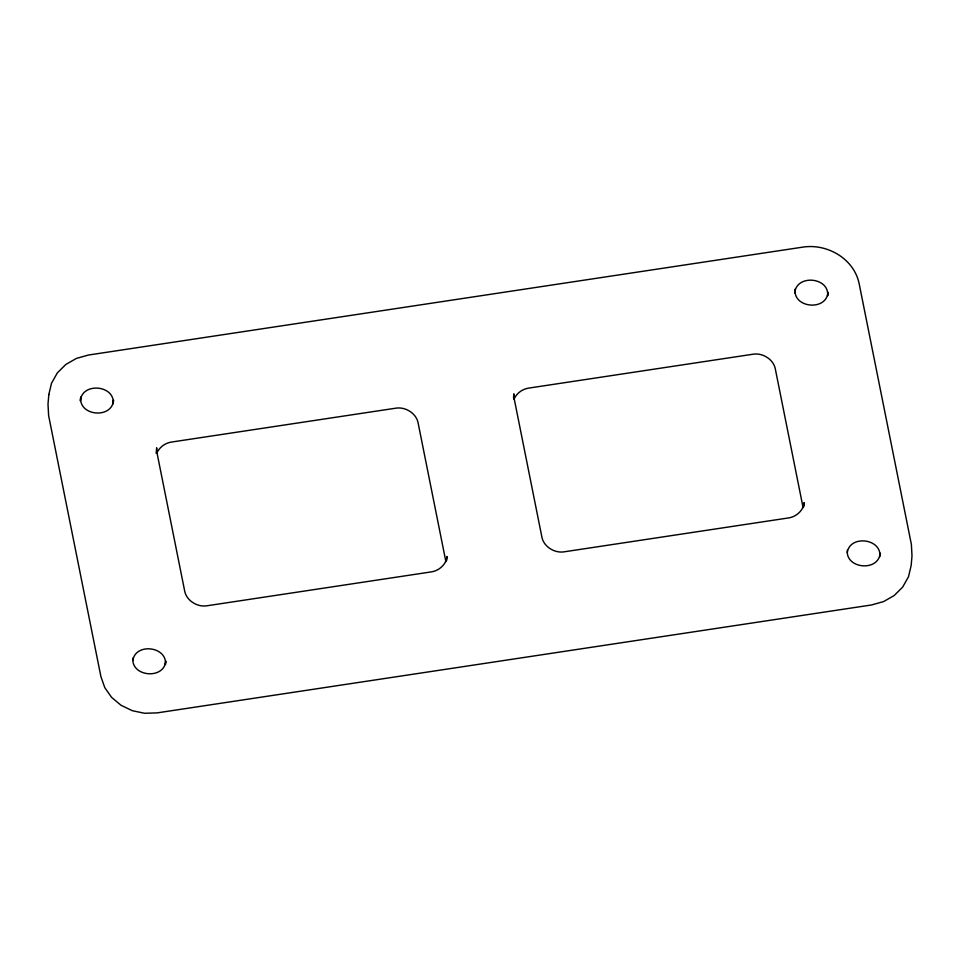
<?xml version="1.0" encoding="UTF-8"?>
<svg xmlns="http://www.w3.org/2000/svg" width="960" height="960" viewBox="0 0 960 960"><rect width="100%" height="100%" fill="white"/><g stroke="black" fill="none" stroke-linecap="round" stroke-linejoin="round"><path stroke-width="1.44" d="M156.18 453.324L156.66 447.792L156.912 452.388L184.764 591.456C186.636 600.48 197.328 607.596 207.42 605.712L431.268 571.896C439.092 570.84 446.436 564.168 446.976 556.488L446.604 560.64M513.516 397.98L513.876 393.828L514.128 398.424L541.98 537.504C543.852 546.516 554.532 553.644 564.636 551.748L788.484 517.944C796.296 516.888 803.64 510.204 804.18 502.536L803.82 506.676M132.9 660.396C135.42 642.528 167.52 646.392 165.408 664.584L165.732 660.96C164.424 679.92 130.836 676.932 132.912 658.032M847.32 552.48C849.84 534.612 881.94 538.476 879.828 556.68M880.152 553.044C878.844 572.004 845.256 569.016 847.332 550.116M156.756 453.276C159.456 447.108 165.216 442.992 171.516 442.056L395.364 408.252C405.468 406.356 416.148 413.484 418.02 422.496L445.872 561.576M513.972 399.312C516.672 393.144 522.432 389.028 528.732 388.104L752.58 354.288C762.672 352.404 773.364 359.52 775.236 368.544L803.088 507.612M48.852 394.44L48 404.124L48.624 415.608L100.92 676.668L104.784 687.648L111.624 697.392L120.984 705.24L132.276 710.688L144.54 713.268L157.056 712.896L871.476 604.98L883.56 601.608L894.156 595.548L902.616 587.172L908.496 576.768L911.148 565.56L912 555.876L911.376 544.392L859.08 283.332C853.8 258.588 827.208 243.372 802.944 247.104L88.524 355.02L76.44 358.392L65.844 364.452L57.384 372.828L51.504 383.232L48.852 394.44M80.7 397.272L80.376 400.908C81.684 381.948 115.272 384.936 113.196 403.824L113.508 400.2C112.2 419.16 78.624 416.172 80.7 397.272M795.12 289.356L794.796 292.992C796.104 274.032 829.692 277.02 827.616 295.92L827.928 292.284C826.62 311.244 793.044 308.256 795.12 289.356"/></g></svg>
